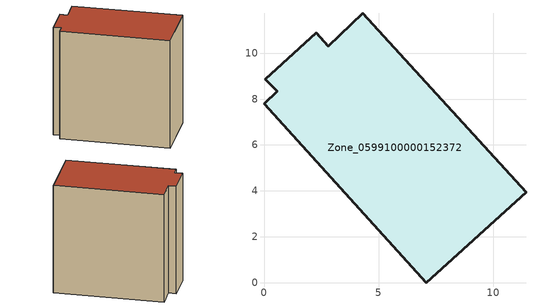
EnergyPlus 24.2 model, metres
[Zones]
Zone_0599100000152372
 floor ground (C_G): 11.42,3.93 7.07,0 0,7.8 0.58,8.34 0.06,8.86 2.27,10.89 2.79,10.31 4.31,11.73 z0
 wall outside (C_F): 7.07,0 11.42,3.93 4.31,11.73 2.79,10.31 2.27,10.89 0.06,8.86 0.58,8.34 0,7.8 7.07,0 z0:11.03
 roof outside (C_R): 2.79,10.31 2.27,10.89 0.06,8.86 0.58,8.34 0,7.8 7.07,0 11.42,3.93 4.31,11.73 z11.03
[BUILDING]
Pand.0599100000152372: North Axis=0; Terrain=City; Loads Convergence Tolerance Value=0.04; Temperature Convergence Tolerance Value=0.4; Solar Distribution=FullExterior; Maximum Number of Warmup Days=25; Minimum Number of Warmup Days=1
[Site:Location]
Rotterdam.The.Hague.AP_ZH_NLD Design_Conditions: Latitude=51.96; Longitude=4.45; Time Zone=1; Elevation=-4.5
[SITE:GROUNDTEMPERATURE:BUILDINGSURFACE]
18, 18, 18, 18, 18, 18, 18, 18, 18, 18, 18, 18
[MATERIAL] Thermal Absorptance=0.9; Solar Absorptance=0.7; Visible Absorptance=0.7
Name | Roughness | Thickness | Conductivity | Density | Specific Heat
G.TI.1946 | MediumSmooth | 0.15 | 1 | 540 | 1210
F.TI.1946 | Rough | 0.3 | 0.857143 | 1920 | 840
R.TI.1946 | MediumRough | 0.2 | 0.1 | 1500 | 1000
[CONSTRUCTION]
C_G: G.TI.1946
C_F: F.TI.1946
C_R: R.TI.1946
[ZONE]
Zone_0599100000152372: Type=1; Multiplier=1; Ceiling Height=Autocalculate; Volume=Autocalculate; Floor Area=autocalculate; Part of Total Floor Area=Yes
[ZONEINFILTRATION:DESIGNFLOWRATE]
Infil_Zone_0599100000152372: Zone or ZoneList or Space or SpaceList=Zone_0599100000152372; Schedule=AlwaysOn; Design Flow Rate Calculation Method=Flow/Area; Flow Rate per Floor Area=0.003; Constant Term Coefficient=1; Temperature Term Coefficient=0; Velocity Term Coefficient=0; Velocity Squared Term Coefficient=0
[HVACTEMPLATE:ZONE:IDEALLOADSAIRSYSTEM]
Zone_0599100000152372: Maximum Heating Supply Air Temperature=50; Minimum Cooling Supply Air Temperature=13; Maximum Heating Supply Air Humidity Ratio=0.0156; Minimum Cooling Supply Air Humidity Ratio=0.0077; Heating Limit=NoLimit; Cooling Limit=NoLimit; Dehumidification Control Type=ConstantSensibleHeatRatio; Cooling Sensible Heat Ratio=0.7; Dehumidification Setpoint=60; Humidification Control Type=None; Humidification Setpoint=30; Outdoor Air Method=None; Outdoor Air Flow Rate per Person=0.00944; Outdoor Air Flow Rate per Zone Floor Area=0; Outdoor Air Flow Rate per Zone=0; Demand Controlled Ventilation Type=None; Outdoor Air Economizer Type=NoEconomizer; Heat Recovery Type=None; Sensible Heat Recovery Effectiveness=0.7; Latent Heat Recovery Effectiveness=0.65
[ZONECONTROL:THERMOSTAT]
ThermostatControl_Zone_0599100000152372: Zone or ZoneList=Zone_0599100000152372; Control Type Schedule=DualSetpointControlType; Control 1=Thermostat_Zone_0599100000152372; Temperature Difference Between Cutout And Setpoint=0
[THERMOSTATSETPOINT:DUALSETPOINT]
Thermostat_Zone_0599100000152372: Heating Setpoint Temperature Schedule=HeatingSetpoint_Zone_0599100000152372; Cooling Setpoint Temperature Schedule=CoolingSetpoint_Zone_0599100000152372
[SCHEDULE:COMPACT]
HeatingSetpoint_Zone_0599100000152372: Through: 12/31, For: AllDays, Until: 24:00, 21
CoolingSetpoint_Zone_0599100000152372: Through: 12/31, For: AllDays, Until: 24:00, 24
DualSetpointControlType: Through: 12/31, For: AllDays, Until: 24:00, 4
AlwaysOn: Through: 12/31, For: AllDays, Until: 24:00, 1
